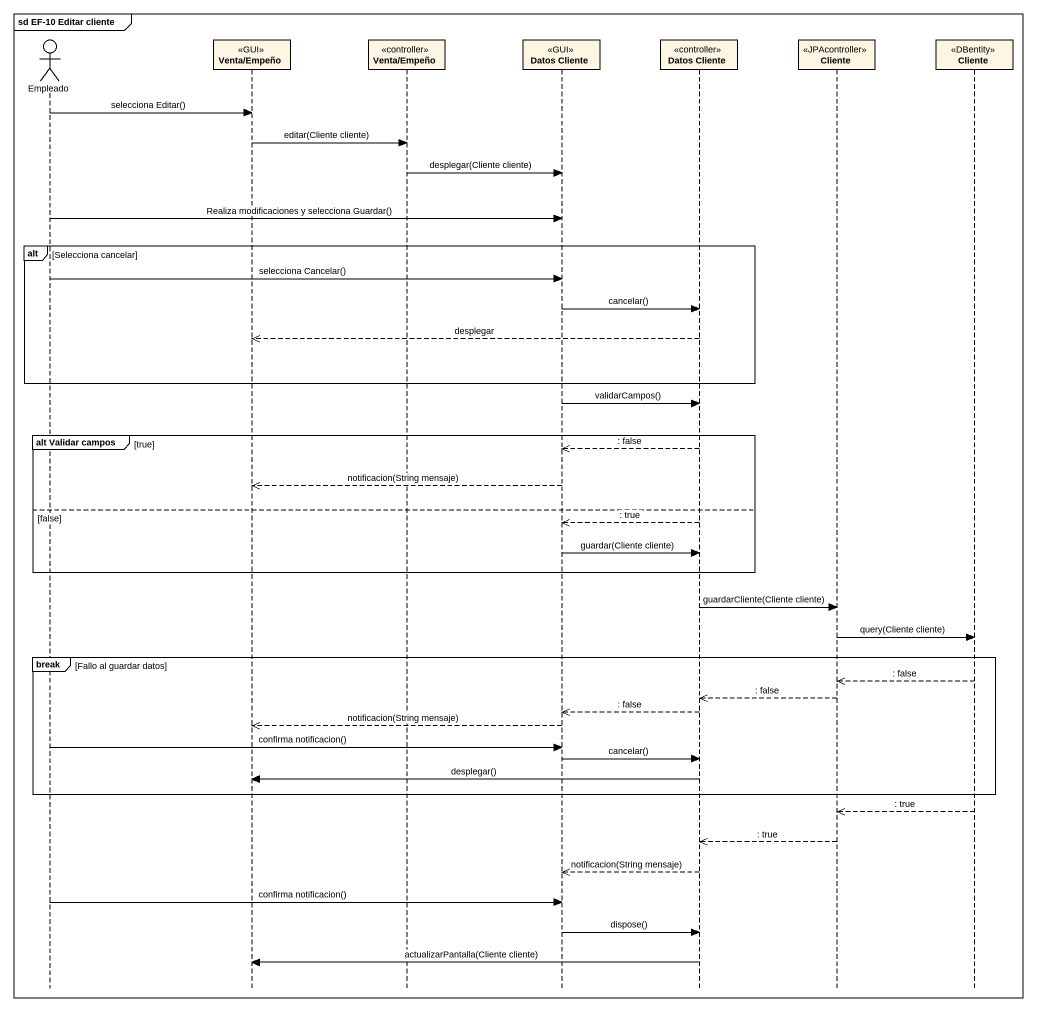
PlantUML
@startuml
mainframe sd EF-10 Editar cliente
hide footbox
actor Empleado
participant "Venta/Empeño" as Venta_Empeño <<GUI>>
participant "Venta/Empeño" as Venta_Empeño_2 <<controller>>
participant "Datos Cliente" as Datos_Cliente <<GUI>>
participant "Datos Cliente" as Datos_Cliente_2 <<controller>>
participant Cliente <<JPAcontroller>>
participant "Cliente" as Cliente_2 <<DBentity>>

Empleado -> Venta_Empeño : selecciona Editar()
Venta_Empeño -> Venta_Empeño_2 : editar(Cliente cliente)
Venta_Empeño_2 -> Datos_Cliente : desplegar(Cliente cliente)
Empleado -> Datos_Cliente : Realiza modificaciones y selecciona Guardar()
alt Selecciona cancelar
  Empleado -> Datos_Cliente : selecciona Cancelar()
  Datos_Cliente -> Datos_Cliente_2 : cancelar()
  Datos_Cliente_2 -->> Venta_Empeño : desplegar
end
Datos_Cliente -> Datos_Cliente_2 : validarCampos()
group alt Validar campos [true]
  Datos_Cliente_2 -->> Datos_Cliente : : false
  Datos_Cliente -->> Venta_Empeño : notificacion(String mensaje)
else false
  Datos_Cliente_2 -->> Datos_Cliente : : true
  Datos_Cliente -> Datos_Cliente_2 : guardar(Cliente cliente)
end
Datos_Cliente_2 -> Cliente : guardarCliente(Cliente cliente)
Cliente -> Cliente_2 : query(Cliente cliente)
break Fallo al guardar datos
  Cliente_2 -->> Cliente : : false
  Cliente -->> Datos_Cliente_2 : : false
  Datos_Cliente_2 -->> Datos_Cliente : : false
  Datos_Cliente -->> Venta_Empeño : notificacion(String mensaje)
  Empleado -> Datos_Cliente : confirma notificacion()
  Datos_Cliente -> Datos_Cliente_2 : cancelar()
  Datos_Cliente_2 -> Venta_Empeño : desplegar()
end
Cliente_2 -->> Cliente : : true
Cliente -->> Datos_Cliente_2 : : true
Datos_Cliente_2 -->> Datos_Cliente : notificacion(String mensaje)
Empleado -> Datos_Cliente : confirma notificacion()
Datos_Cliente -> Datos_Cliente_2 : dispose()
Datos_Cliente_2 -> Venta_Empeño : actualizarPantalla(Cliente cliente)
@enduml
